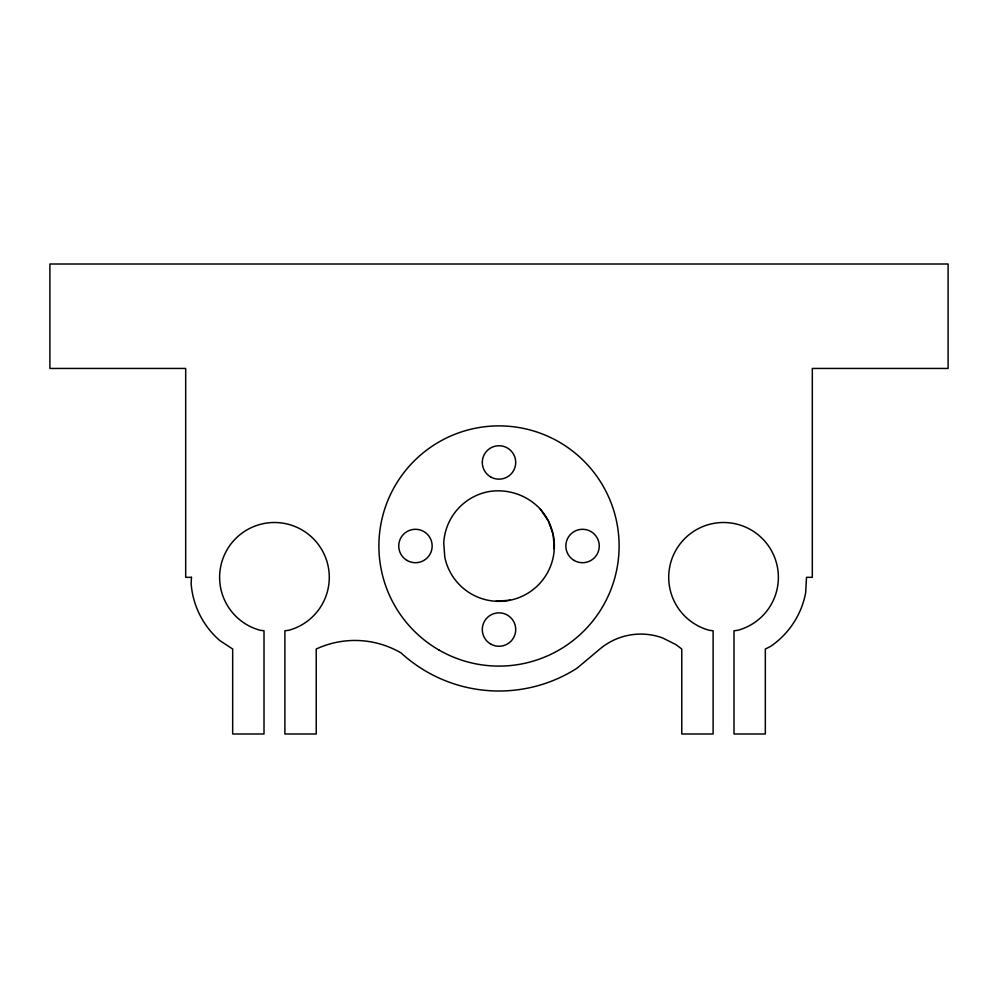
<?xml version="1.0" encoding="UTF-8"?>
<svg xmlns="http://www.w3.org/2000/svg" width="998" height="998" viewBox="0 0 998 998"><rect width="100%" height="100%" fill="white"/><g stroke="black" fill="none" stroke-linecap="round" stroke-linejoin="round"><path stroke-width="1.5" d="M495.819 601.258L510.228 600.197M540.33 509.167C527.119 494.833 506.922 488.159 487.773 491.802A55.352 55.352 0 0 0 443.736 542.812L444.796 557.233A55.352 55.352 0 0 0 523.875 595.444A55.352 55.352 0 0 0 540.33 509.167L548.451 521.118L553.204 534.766L554.264 549.174M191.479 577.331L191.129 583.581A83.558 83.558 0 0 0 219.947 640.666L232.671 648.999L232.671 733.992L264.008 733.992L264.008 630.786L260.253 630.299A54.828 54.828 0 0 1 229.54 545.881A54.828 54.828 0 0 1 319.36 545.881A54.828 54.828 0 0 1 288.647 630.299L284.892 630.786L284.892 733.992L316.229 733.992L316.229 649.037A91.567 91.567 0 0 1 401.071 652.942A145.009 145.009 0 0 0 576.956 668.273L599.91 648.999A63.647 63.647 0 0 1 662.622 637.934L675.833 644.571L681.771 648.999L681.771 733.992L713.108 733.992L713.108 630.786L709.353 630.299A54.828 54.828 0 0 1 678.64 545.881A54.828 54.828 0 0 1 768.46 545.881A54.828 54.828 0 0 1 737.747 630.299L733.992 630.786L733.992 733.992L765.329 733.992L765.329 649.037L770.618 646.367A83.558 83.558 0 0 0 805.648 592.862L806.521 577.331L812.322 577.331L812.322 368.449L948.1 368.449L948.1 264.008L49.9 264.008L49.9 368.449L185.678 368.449L185.678 577.331L191.479 577.331M438.945 650.01A120.109 120.109 0 0 0 619.109 545.993A120.109 120.109 0 0 0 438.945 441.977A120.109 120.109 0 0 0 438.945 650.01M490.642 476.919A16.716 16.716 0 0 0 515.716 462.448A16.716 16.716 0 0 0 490.642 447.977A16.716 16.716 0 0 0 490.642 476.919M407.097 560.477A16.716 16.716 0 0 0 432.159 545.993A16.716 16.716 0 0 0 407.097 531.522A16.716 16.716 0 0 0 407.097 560.477M490.642 644.022A16.716 16.716 0 0 0 515.716 629.551A16.716 16.716 0 0 0 490.642 615.08A16.716 16.716 0 0 0 490.642 644.022M574.199 560.477A16.716 16.716 0 0 0 599.262 545.993A16.716 16.716 0 0 0 574.199 531.522A16.716 16.716 0 0 0 574.199 560.477"/></g></svg>
